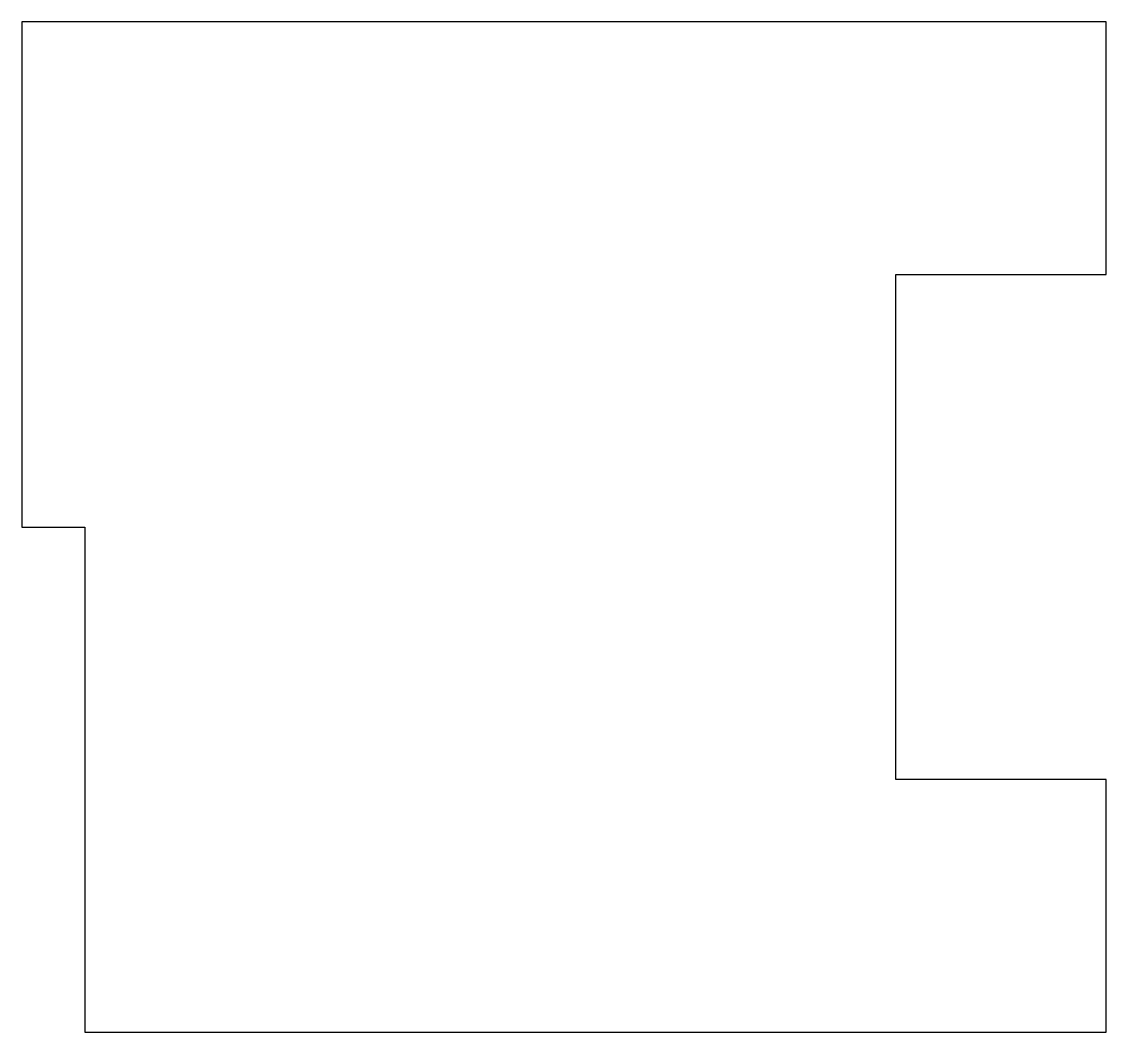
# Model space of a CAD drawing. Header units: inches. Extents: x 10.01 to 12.04, y 7.74 to 9.63.
import ezdxf

# ---------------------------------------------------------------- set-up
doc = ezdxf.new("R2010")
doc.units = ezdxf.units.IN
doc.header["$LTSCALE"] = 0.714567
doc.header["$MEASUREMENT"] = 0
doc.layers.get('0').update_dxf_attribs({"linetype": 'CONTINUOUS'})

msp = doc.modelspace()

# ---------------------------------------------------------------- linework, layer by layer
at = {"color": 7, "linetype": 'CONTINUOUS'}
for p, q in [((10.0119, 9.6282), (10.0119, 8.6833)), ((12.0394, 9.6282), (10.0119, 9.6282)), ((12.0394, 9.1557), (12.0394, 9.6282)), ((11.6457, 9.1557), (12.0394, 9.1557)), ((11.6457, 8.2109), (11.6457, 9.1557)), ((10.0119, 8.6833), (10.13, 8.6833)), ((10.13, 8.6833), (10.13, 7.7384)), ((12.0394, 8.2109), (11.6457, 8.2109)), ((12.0394, 7.7384), (12.0394, 8.2109)), ((10.13, 7.7384), (12.0394, 7.7384))]:
    msp.add_line(p, q, dxfattribs=at)

doc.saveas('drawing.dxf')
